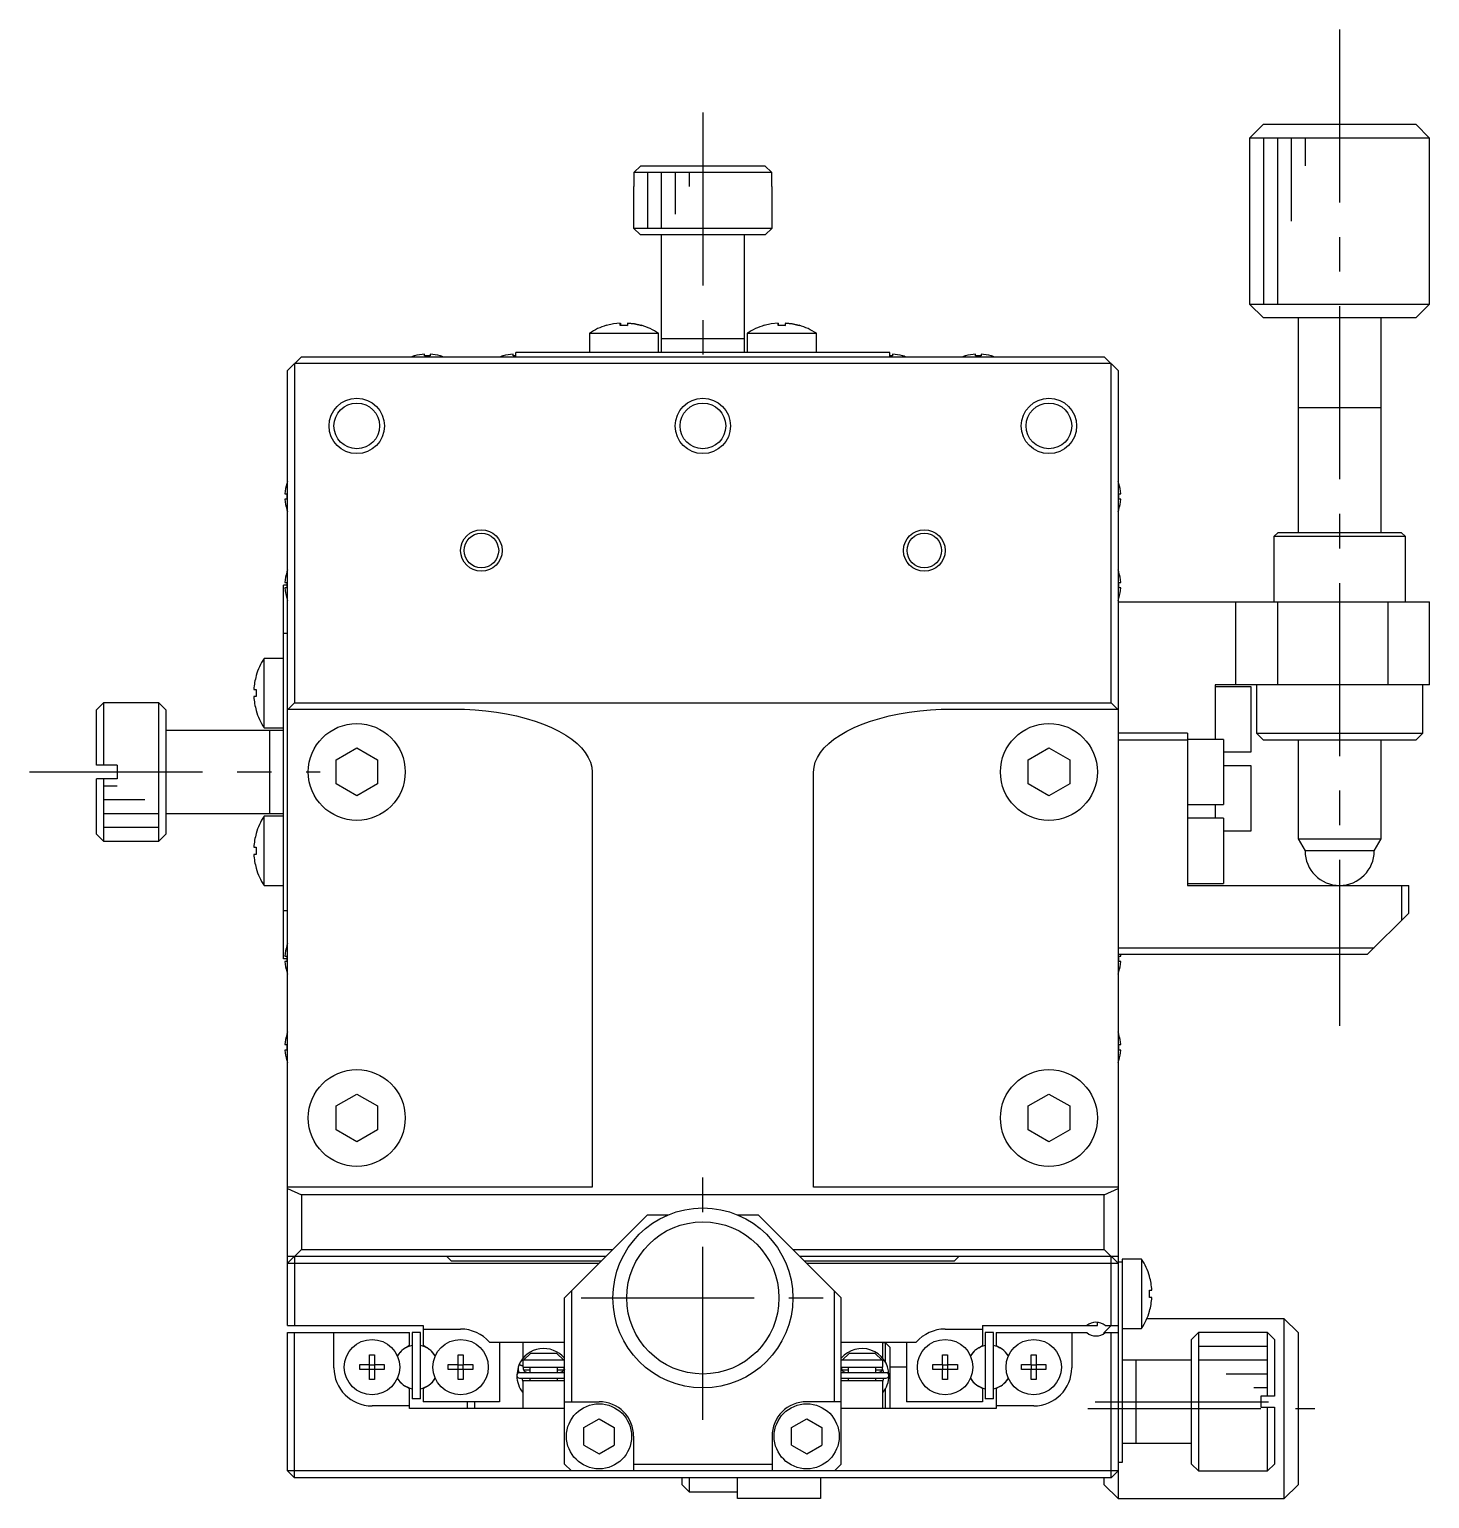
# Model space of a CAD drawing. Extents: x -311 to 350, y 30 to 570.
# Drawn here: x -115.9 to -14.8, y 257.5 to 363.7 of the extents above; entities that cross this region are included whole.
import ezdxf

# ---------------------------------------------------------------- set-up
doc = ezdxf.new("R2010")
doc.units = 0
doc.header["$LTSCALE"] = 10
doc.linetypes.add('CENTER', pattern=[2, 1.25, -0.25, 0.25, -0.25])
doc.layers.get('0').update_dxf_attribs({"linetype": 'CONTINUOUS'})
doc.layers.add('CENTER', color=1, linetype='CENTER')

msp = doc.modelspace()

# ---------------------------------------------------------------- linework, layer by layer
at = {"color": 7, "linetype": 'CONTINUOUS'}
for p, q in [((-26.772587, 356.825569), (-27.772587, 355.825569)), ((-26.772587, 356.825569), (-15.772587, 356.825569)), ((-14.772587, 355.825569), (-15.772587, 356.825569)), ((-27.772587, 355.825569), (-27.772587, 343.825569)), ((-14.772587, 355.825569), (-27.772587, 355.825569)), ((-14.772587, 343.825569), (-14.772587, 355.825569)), ((-71.744719, 353.826004), (-72.247958, 353.325569)), ((-71.745157, 353.825569), (-62.800017, 353.825569)), ((-62.800017, 353.825569), (-62.297216, 353.325569)), ((-62.297216, 353.325569), (-72.247087, 353.325569)), ((-72.247087, 353.325569), (-72.247087, 352.325569)), ((-62.297216, 352.325569), (-62.297216, 353.325569)), ((-72.272587, 352.325569), (-72.272587, 349.325569)), ((-72.247087, 352.325569), (-72.272587, 352.325569)), ((-62.272587, 352.325569), (-62.298088, 352.325569)), ((-62.272587, 349.325569), (-62.272587, 352.325569)), ((-72.272587, 349.325569), (-71.772587, 348.825569)), ((-72.272585, 349.325569), (-62.272587, 349.325569)), ((-62.772587, 348.825569), (-62.272587, 349.325569)), ((-62.772587, 348.825569), (-71.772586, 348.825569)), ((-70.272587, 348.825569), (-70.272587, 340.325569)), ((-64.272587, 340.325569), (-64.272587, 348.825569)), ((-27.772587, 343.825569), (-14.772587, 343.825569)), ((-27.772587, 343.825569), (-26.772587, 342.825569)), ((-15.772587, 342.825569), (-14.772587, 343.825569)), ((-74.234543, 342.294998), (-74.229477, 342.28815)), ((-74.232825, 342.28815), (-74.234543, 342.294998)), ((-73.738416, 342.402582), (-74.232825, 342.28815)), ((-73.234256, 342.460522), (-73.738416, 342.402582)), ((-73.240685, 342.28815), (-73.237502, 342.402582)), ((-72.720696, 342.28815), (-73.240685, 342.28815)), ((-73.237502, 342.402582), (-73.234256, 342.460522)), ((-73.234256, 342.460522), (-73.234256, 342.288485)), ((-73.230908, 342.460522), (-73.230908, 342.288656)), ((-73.230908, 342.460522), (-73.227662, 342.402582)), ((-73.227662, 342.402582), (-73.224479, 342.28815)), ((-72.972587, 342.294998), (-72.70449, 342.28815)), ((-72.717513, 342.402582), (-72.720696, 342.28815)), ((-72.714267, 342.460522), (-72.717513, 342.402582)), ((-72.210107, 342.402582), (-72.714267, 342.460522)), ((-72.710919, 342.460522), (-72.710919, 342.460326)), ((-72.710919, 342.460522), (-72.206759, 342.402582)), ((-71.715698, 342.28815), (-72.210107, 342.402582)), ((-72.206759, 342.402582), (-71.71235, 342.28815)), ((-71.710632, 342.294998), (-71.715698, 342.28815)), ((-62.834543, 342.294998), (-62.829477, 342.28815)), ((-62.832825, 342.28815), (-62.834543, 342.294998)), ((-62.338416, 342.402582), (-62.832825, 342.28815)), ((-61.834256, 342.460522), (-62.338416, 342.402582)), ((-61.840685, 342.28815), (-61.837502, 342.402582)), ((-61.320696, 342.28815), (-61.840685, 342.28815)), ((-61.837502, 342.402582), (-61.834256, 342.460522)), ((-61.834256, 342.460522), (-61.834256, 342.288485)), ((-61.830908, 342.460522), (-61.830908, 342.288656)), ((-61.830908, 342.460522), (-61.827662, 342.402582)), ((-61.827662, 342.402582), (-61.824479, 342.28815)), ((-61.572587, 342.294998), (-61.30449, 342.28815)), ((-61.317513, 342.402582), (-61.320696, 342.28815)), ((-61.314267, 342.460522), (-61.317513, 342.402582)), ((-60.810107, 342.402582), (-61.314267, 342.460522)), ((-61.310919, 342.460522), (-61.310919, 342.460326)), ((-61.310919, 342.460522), (-60.806759, 342.402582)), ((-60.315698, 342.28815), (-60.810107, 342.402582)), ((-60.806759, 342.402582), (-60.31235, 342.28815)), ((-60.310632, 342.294998), (-60.315698, 342.28815)), ((-15.772587, 342.825569), (-26.772587, 342.825569)), ((-24.272587, 342.825569), (-24.272587, 327.325589)), ((-18.272587, 327.325589), (-18.272587, 342.825569)), ((-75.472587, 341.717227), (-70.472587, 341.717227)), ((-75.472587, 341.717227), (-75.472587, 340.325569)), ((-70.472587, 340.325569), (-70.472587, 341.717227)), ((-64.272587, 341.325569), (-70.272587, 341.325569)), ((-64.072587, 341.717227), (-59.072587, 341.717227)), ((-64.072587, 341.717227), (-64.072587, 340.325569)), ((-59.072587, 340.325569), (-59.072587, 341.717227)), ((-96.272587, 340.025569), (-97.272587, 339.025569)), ((-96.272587, 340.025569), (-38.272587, 340.025569)), ((-88.101296, 340.081301), (-88.122587, 340.081301)), ((-87.372587, 340.081301), (-87.372587, 340.213045)), ((-86.972587, 340.081301), (-87.372587, 340.081301)), ((-86.972587, 340.213045), (-86.972587, 340.081301)), ((-86.222587, 340.081301), (-86.243879, 340.081301)), ((-81.701296, 340.081301), (-81.722587, 340.081301)), ((-80.972587, 340.081301), (-80.972587, 340.213045)), ((-80.772587, 340.081301), (-80.972587, 340.081301)), ((-80.772587, 340.025569), (-80.772587, 340.325569)), ((-53.772587, 340.325569), (-80.772587, 340.325569)), ((-53.772587, 340.025569), (-53.772587, 340.325569)), ((-53.572587, 340.081301), (-53.772587, 340.081301)), ((-53.572587, 340.213045), (-53.572587, 340.081301)), ((-52.822587, 340.081301), (-52.843879, 340.081301)), ((-48.301296, 340.081301), (-48.322587, 340.081301)), ((-47.572587, 340.081301), (-47.572587, 340.213045)), ((-47.172587, 340.081301), (-47.572587, 340.081301)), ((-47.172587, 340.213045), (-47.172587, 340.081301)), ((-46.422587, 340.081301), (-46.443879, 340.081301)), ((-37.272587, 339.025569), (-38.272587, 340.025569)), ((-97.272587, 270.025569), (-97.272587, 339.025569)), ((-37.772587, 339.525569), (-96.772587, 339.525569)), ((-96.772587, 339.525569), (-96.772587, 315.025569)), ((-37.772587, 315.025569), (-37.772587, 339.525569)), ((-37.272587, 339.025569), (-37.272587, 257.525569)), ((-97.32832, 330.875569), (-97.32832, 330.854278)), ((-37.216855, 330.854278), (-37.216855, 330.875569)), ((-97.460063, 330.125569), (-97.32832, 330.125569)), ((-97.32832, 329.725569), (-97.460063, 329.725569)), ((-97.32832, 330.125569), (-97.32832, 329.725569)), ((-37.216855, 330.125569), (-37.085112, 330.125569)), ((-37.216855, 329.725569), (-37.216855, 330.125569)), ((-37.085112, 329.725569), (-37.216855, 329.725569)), ((-97.32832, 328.99686), (-97.32832, 328.975569)), ((-37.216855, 328.975569), (-37.216855, 328.99686)), ((-25.722587, 327.325569), (-26.022587, 327.025569)), ((-16.522587, 327.025569), (-26.022587, 327.025569)), ((-26.022587, 327.025569), (-26.022587, 322.325569)), ((-25.722587, 327.325569), (-16.822587, 327.325569)), ((-16.522587, 327.025569), (-16.822587, 327.325569)), ((-16.522587, 322.325569), (-16.522587, 327.025569)), ((-97.32832, 324.475569), (-97.32832, 324.454278)), ((-37.216855, 324.454278), (-37.216855, 324.475569)), ((-97.32832, 323.525569), (-97.572587, 323.525569)), ((-97.572587, 296.525569), (-97.572587, 323.525569)), ((-97.460063, 323.725569), (-97.32832, 323.725569)), ((-97.32832, 323.325569), (-97.460063, 323.325569)), ((-97.32832, 323.725569), (-97.32832, 323.325569)), ((-37.216855, 323.725569), (-37.085112, 323.725569)), ((-37.216855, 323.325569), (-37.216855, 323.725569)), ((-37.085112, 323.325569), (-37.216855, 323.325569)), ((-97.32832, 322.59686), (-97.32832, 322.575569)), ((-37.272587, 322.325569), (-14.772587, 322.325569)), ((-37.216855, 322.575569), (-37.216855, 322.59686)), ((-28.772587, 316.325569), (-28.772587, 322.325569)), ((-25.772587, 322.325569), (-25.772587, 316.325569)), ((-17.772587, 316.325569), (-17.772587, 322.325569)), ((-14.772587, 316.325569), (-14.772587, 322.325569)), ((-97.272587, 320.025569), (-97.572587, 320.025569)), ((-98.964245, 313.225569), (-98.964245, 318.225569)), ((-97.572587, 318.225569), (-98.964245, 318.225569)), ((-99.542023, 316.987502), (-99.535168, 316.984159)), ((-99.70754, 315.985569), (-99.535168, 315.985569)), ((-99.535168, 315.465569), (-99.70754, 315.465569)), ((-99.535168, 315.985569), (-99.535168, 315.465569)), ((-30.272587, 316.325569), (-30.272587, 312.375569)), ((-14.772587, 316.325569), (-30.272587, 316.325569)), ((-27.672587, 316.175569), (-30.272587, 316.175569)), ((-27.672587, 311.475569), (-27.672587, 316.175569)), ((-27.272587, 316.325569), (-27.272587, 312.825569)), ((-15.272587, 312.825569), (-15.272587, 316.325569)), ((-110.572587, 315.025569), (-111.072587, 314.525569)), ((-111.072587, 310.525569), (-111.072587, 314.525569)), ((-110.572587, 315.025569), (-110.572587, 310.525569)), ((-106.572587, 315.025569), (-110.572587, 315.025569)), ((-106.572587, 305.025569), (-106.572587, 315.025569)), ((-106.072587, 314.525569), (-106.572587, 315.025569)), ((-106.072587, 314.525569), (-106.072587, 305.525569)), ((-99.535168, 314.46698), (-99.542023, 314.463636)), ((-96.772593, 315.025575), (-97.272587, 314.525569)), ((-97.228314, 314.569843), (-85.272587, 314.569843)), ((-96.772587, 315.025569), (-37.772587, 315.025569)), ((-85.272587, 314.569843), (-84.487996, 314.555794)), ((-84.487996, 314.555794), (-83.708243, 314.513735)), ((-83.708243, 314.513735), (-82.938134, 314.443925)), ((-82.938134, 314.443925), (-82.182417, 314.346795)), ((-82.182417, 314.346795), (-81.445753, 314.222942)), ((-81.445753, 314.222942), (-80.732682, 314.073131)), ((-53.812492, 314.073131), (-53.099422, 314.222942)), ((-53.099422, 314.222942), (-52.362757, 314.346795)), ((-52.362757, 314.346795), (-51.607041, 314.443925)), ((-51.607041, 314.443925), (-50.836932, 314.513735)), ((-50.836932, 314.513735), (-50.057178, 314.555794)), ((-50.057178, 314.555794), (-49.272587, 314.569843)), ((-49.272587, 314.569843), (-37.316861, 314.569843)), ((-37.272587, 314.525569), (-37.772587, 315.025569)), ((-98.964245, 313.225569), (-97.572587, 313.225569)), ((-80.732682, 314.073131), (-80.047602, 313.898285)), ((-80.047602, 313.898285), (-79.394735, 313.699483)), ((-79.394735, 313.699483), (-78.778107, 313.47795)), ((-78.778107, 313.47795), (-78.20152, 313.235052)), ((-78.20152, 313.235052), (-77.668528, 312.972286)), ((-56.876647, 312.972286), (-56.343655, 313.235052)), ((-56.343655, 313.235052), (-55.767068, 313.47795)), ((-55.767068, 313.47795), (-55.15044, 313.699483)), ((-55.15044, 313.699483), (-54.497573, 313.898285)), ((-54.497573, 313.898285), (-53.812492, 314.073131)), ((-97.572587, 313.025569), (-106.072587, 313.025569)), ((-98.572587, 313.025569), (-98.572587, 307.025569)), ((-77.668528, 312.972286), (-77.182417, 312.691272)), ((-77.182417, 312.691272), (-76.746186, 312.393743)), ((-76.746186, 312.393743), (-76.362522, 312.081534)), ((-76.362522, 312.081534), (-76.033792, 311.756569)), ((-58.511383, 311.756569), (-58.182653, 312.081534)), ((-58.182653, 312.081534), (-57.798989, 312.393743)), ((-57.798989, 312.393743), (-57.362757, 312.691272)), ((-57.362757, 312.691272), (-56.876647, 312.972286)), ((-32.272587, 312.825569), (-37.272587, 312.825569)), ((-32.272587, 312.325569), (-37.272587, 312.325569)), ((-32.272587, 312.825569), (-32.272587, 301.825569)), ((-29.672587, 312.375569), (-32.272587, 312.375569)), ((-29.672587, 312.375569), (-29.672587, 307.675569)), ((-27.272587, 312.825569), (-15.272587, 312.825569)), ((-27.272587, 312.825569), (-26.772587, 312.325569)), ((-15.772587, 312.325569), (-26.772587, 312.325569)), ((-24.272587, 312.32555), (-24.272587, 305.191595)), ((-18.272587, 305.191595), (-18.272587, 312.32555)), ((-15.772587, 312.325569), (-15.272587, 312.825569)), ((-93.772587, 310.891595), (-92.272587, 311.75762)), ((-92.272587, 311.75762), (-90.772587, 310.891595)), ((-76.033792, 311.756569), (-75.762022, 311.420852)), ((-75.762022, 311.420852), (-75.548888, 311.076452)), ((-75.548888, 311.076452), (-75.395704, 310.725493)), ((-59.149471, 310.725493), (-58.996287, 311.076452)), ((-58.996287, 311.076452), (-58.783153, 311.420852)), ((-58.783153, 311.420852), (-58.511383, 311.756569)), ((-43.772587, 310.891595), (-42.272587, 311.75762)), ((-42.272587, 311.75762), (-40.772587, 310.891595)), ((-29.672587, 311.475569), (-27.672587, 311.475569)), ((-109.572587, 310.525569), (-111.072587, 310.525569)), ((-109.572587, 310.525569), (-109.572587, 309.525569)), ((-93.772587, 309.159544), (-93.772587, 310.891595)), ((-90.772587, 310.891595), (-90.772587, 309.159544)), ((-75.395704, 310.725493), (-75.303414, 310.370139)), ((-75.303414, 310.370139), (-75.272587, 310.01258)), ((-75.272587, 310.01258), (-75.272587, 280.025569)), ((-59.272587, 310.01258), (-59.241761, 310.370139)), ((-59.272587, 280.025569), (-59.272587, 310.01258)), ((-59.241761, 310.370139), (-59.149471, 310.725493)), ((-43.772587, 309.159544), (-43.772587, 310.891595)), ((-40.772587, 310.891595), (-40.772587, 309.159544)), ((-27.672587, 310.475569), (-29.672587, 310.475569)), ((-27.672587, 305.775569), (-27.672587, 310.475569)), ((-111.072587, 305.525569), (-111.072587, 309.525569)), ((-109.572587, 309.525569), (-111.072587, 309.525569)), ((-110.572587, 309.525569), (-110.572587, 305.025569)), ((-92.272587, 308.293518), (-93.772587, 309.159544)), ((-90.772587, 309.159544), (-92.272587, 308.293518)), ((-42.272587, 308.293518), (-43.772587, 309.159544)), ((-40.772587, 309.159544), (-42.272587, 308.293518)), ((-106.072587, 307.025569), (-97.572587, 307.025569)), ((-98.964245, 301.825569), (-98.964245, 306.825569)), ((-97.572587, 306.825569), (-98.964245, 306.825569)), ((-32.272587, 307.675569), (-29.672587, 307.675569)), ((-30.272587, 307.675569), (-30.272587, 306.675569)), ((-29.672587, 306.675569), (-32.272587, 306.675569)), ((-29.672587, 306.675569), (-29.672587, 301.975569)), ((-29.672587, 305.775569), (-27.672587, 305.775569)), ((-111.072587, 305.525569), (-110.572587, 305.025569)), ((-110.572587, 305.025569), (-106.572587, 305.025569)), ((-106.572587, 305.025569), (-106.072587, 305.525569)), ((-99.542023, 305.587502), (-99.535168, 305.584159)), ((-24.272587, 305.191595), (-18.272587, 305.191595)), ((-24.272587, 305.191595), (-23.772587, 304.325569)), ((-18.772587, 304.325569), (-18.272587, 305.191595)), ((-99.70754, 304.585569), (-99.535168, 304.585569)), ((-99.535168, 304.065569), (-99.70754, 304.065569)), ((-99.535168, 304.585569), (-99.535168, 304.065569)), ((-18.772587, 304.325569), (-23.772587, 304.325569)), ((-99.535168, 303.06698), (-99.542023, 303.063636)), ((-98.964245, 301.825569), (-97.572587, 301.825569)), ((-32.272587, 301.975569), (-29.672587, 301.975569)), ((-32.272587, 301.825569), (-16.272587, 301.825569)), ((-16.772587, 299.325569), (-16.772587, 301.825569)), ((-16.272587, 299.825569), (-16.272587, 301.825569)), ((-97.572587, 300.025569), (-97.272587, 300.025569)), ((-16.272587, 299.825569), (-19.272587, 296.825569)), ((-97.32832, 297.475569), (-97.32832, 297.454278)), ((-37.272587, 297.325569), (-18.772587, 297.325569)), ((-97.32832, 296.525569), (-97.572587, 296.525569)), ((-97.460063, 296.725569), (-97.32832, 296.725569)), ((-97.32832, 296.325569), (-97.460063, 296.325569)), ((-97.32832, 296.725569), (-97.32832, 296.325569)), ((-19.272587, 296.825569), (-37.272587, 296.825569)), ((-37.216855, 296.725569), (-37.085112, 296.725569)), ((-37.216855, 296.325569), (-37.216855, 296.725569)), ((-37.085112, 296.325569), (-37.216855, 296.325569)), ((-97.32832, 295.59686), (-97.32832, 295.575569)), ((-37.216855, 295.575569), (-37.216855, 295.59686)), ((-97.32832, 291.075569), (-97.32832, 291.054278)), ((-37.216855, 291.054278), (-37.216855, 291.075569)), ((-97.460063, 290.325569), (-97.32832, 290.325569)), ((-97.32832, 289.925569), (-97.460063, 289.925569)), ((-97.32832, 290.325569), (-97.32832, 289.925569)), ((-37.216855, 290.325569), (-37.085112, 290.325569)), ((-37.216855, 289.925569), (-37.216855, 290.325569)), ((-37.085112, 289.925569), (-37.216855, 289.925569)), ((-97.32832, 289.19686), (-97.32832, 289.175569)), ((-37.216855, 289.175569), (-37.216855, 289.19686)), ((-93.772587, 285.891595), (-92.272587, 286.75762)), ((-92.272587, 286.75762), (-90.772587, 285.891595)), ((-43.772587, 285.891595), (-42.272587, 286.75762)), ((-42.272587, 286.75762), (-40.772587, 285.891595)), ((-93.772587, 284.159544), (-93.772587, 285.891595)), ((-90.772587, 285.891595), (-90.772587, 284.159544)), ((-43.772587, 284.159544), (-43.772587, 285.891595)), ((-40.772587, 285.891595), (-40.772587, 284.159544)), ((-92.272587, 283.293518), (-93.772587, 284.159544)), ((-90.772587, 284.159544), (-92.272587, 283.293518)), ((-42.272587, 283.293518), (-43.772587, 284.159544)), ((-40.772587, 284.159544), (-42.272587, 283.293518)), ((-75.272587, 280.025569), (-97.272587, 280.025569)), ((-97.272587, 279.934647), (-96.272587, 279.478921)), ((-38.272587, 279.478921), (-96.272587, 279.478921)), ((-96.272587, 279.478921), (-96.272587, 275.525569)), ((-37.272587, 280.025569), (-59.272587, 280.025569)), ((-38.272587, 279.478921), (-37.272587, 279.934647)), ((-38.272587, 275.525569), (-38.272587, 279.478921)), ((-71.272587, 278.025569), (-77.272587, 272.025569)), ((-71.272587, 278.025569), (-69.772587, 278.025569)), ((-64.772587, 278.025569), (-63.272587, 278.025569)), ((-57.272587, 272.025569), (-63.272587, 278.025569)), ((-97.272587, 274.525569), (-96.272587, 275.525569)), ((-74.272587, 275.025569), (-97.272587, 275.025569)), ((-96.772587, 275.025569), (-96.772587, 270.025569)), ((-96.272587, 275.525569), (-73.772587, 275.525569)), ((-85.422587, 274.675569), (-85.772587, 275.025569)), ((-60.772587, 275.525569), (-38.272587, 275.525569)), ((-37.272587, 275.025569), (-60.272587, 275.025569)), ((-48.772587, 275.025569), (-49.122587, 274.675569)), ((-38.272587, 275.525569), (-37.272587, 274.525569)), ((-37.772587, 270.025569), (-37.772587, 275.025569)), ((-97.272587, 274.525569), (-74.772587, 274.525569)), ((-74.622587, 274.675569), (-85.422587, 274.675569)), ((-49.122587, 274.675569), (-59.922587, 274.675569)), ((-59.772587, 274.525569), (-37.272587, 274.525569)), ((-37.272587, 274.625569), (-36.972587, 274.625569)), ((-35.58093, 274.825569), (-36.972587, 274.825569)), ((-36.972587, 274.825569), (-36.972587, 260.125569)), ((-35.58093, 274.825569), (-35.58093, 269.825569)), ((-35.010007, 273.584159), (-35.003152, 273.587502)), ((-77.272587, 260.025569), (-77.272587, 272.025569)), ((-76.772587, 272.525569), (-76.772587, 264.525569)), ((-57.772587, 264.525569), (-57.772587, 272.525569)), ((-57.272587, 260.025569), (-57.272587, 272.025569)), ((-35.010007, 272.065569), (-35.010007, 272.585569)), ((-35.010007, 272.585569), (-34.837635, 272.585569)), ((-34.837635, 272.065569), (-35.010007, 272.065569)), ((-35.003152, 271.063636), (-35.010007, 271.06698)), ((-97.272587, 270.025569), (-87.472587, 270.025569)), ((-87.472587, 270.025569), (-87.472587, 268.576375)), ((-87.472587, 269.775569), (-84.772587, 269.775569)), ((-49.772587, 269.775569), (-47.072587, 269.775569)), ((-47.072587, 270.025569), (-47.072587, 268.576375)), ((-47.072587, 270.025569), (-38.772587, 270.025569)), ((-38.772587, 270.025569), (-38.772587, 270.270557)), ((-37.772587, 270.025569), (-38.272587, 269.525569)), ((-38.21115, 270.025569), (-37.272587, 270.025569)), ((-36.972587, 269.825569), (-35.58093, 269.825569)), ((-25.272587, 270.525569), (-35.198269, 270.525569)), ((-24.272587, 269.525569), (-25.272587, 270.525569)), ((-25.272587, 257.525569), (-25.272587, 270.525569)), ((-97.272587, 259.525569), (-97.272587, 269.525569)), ((-97.272587, 269.525569), (-88.472587, 269.525569)), ((-96.772587, 259.025569), (-96.772587, 269.525569)), ((-93.922587, 266.975569), (-93.922587, 269.525569)), ((-88.472587, 268.576375), (-88.732682, 268.426209)), ((-88.472587, 268.576375), (-88.472587, 269.525569)), ((-88.272587, 269.525569), (-88.272587, 264.725569)), ((-87.672587, 269.525569), (-88.272587, 269.525569)), ((-87.672587, 264.725569), (-87.672587, 269.525569)), ((-87.212492, 268.426209), (-87.472587, 268.576375)), ((-82.693525, 268.825569), (-77.272587, 268.825569)), ((-81.972587, 268.825569), (-81.972587, 264.525569)), ((-80.272587, 268.825569), (-80.272587, 267.662185)), ((-57.272587, 268.825569), (-51.85165, 268.825569)), ((-54.272587, 267.661814), (-54.272587, 268.825569)), ((-54.072587, 268.775569), (-54.272587, 268.775569)), ((-54.072587, 267.367394), (-54.072587, 268.775569)), ((-53.772587, 268.475569), (-54.072587, 268.775569)), ((-52.572587, 268.825569), (-52.572587, 264.525569)), ((-47.332682, 268.426209), (-47.072587, 268.576375)), ((-46.872587, 269.525569), (-46.872587, 264.725569)), ((-46.272587, 269.525569), (-46.872587, 269.525569)), ((-46.272587, 264.725569), (-46.272587, 269.525569)), ((-46.072587, 269.525569), (-46.072587, 268.576375)), ((-46.072587, 269.525569), (-39.534025, 269.525569)), ((-46.072587, 268.576375), (-45.812492, 268.426209)), ((-40.622587, 269.525569), (-40.622587, 266.975569)), ((-38.272587, 269.475569), (-38.272587, 269.525569)), ((-38.21115, 269.525569), (-37.272587, 269.525569)), ((-37.772587, 259.025569), (-37.772587, 269.525569)), ((-31.472587, 269.525569), (-31.972587, 269.025569)), ((-31.972587, 260.025569), (-31.972587, 269.025569)), ((-31.472587, 269.525569), (-31.472587, 259.525569)), ((-26.472587, 269.525569), (-31.472587, 269.525569)), ((-26.472587, 264.925569), (-26.472587, 269.525569)), ((-25.972587, 269.025569), (-26.472587, 269.525569)), ((-25.972587, 269.025569), (-25.972587, 264.925569)), ((-24.272587, 269.525569), (-24.272587, 258.525569)), ((-91.352587, 267.911931), (-90.992587, 267.911931)), ((-91.352587, 267.205569), (-91.352587, 267.911931)), ((-90.992587, 267.911931), (-90.992587, 267.205569)), ((-84.952587, 267.911931), (-84.592587, 267.911931)), ((-84.952587, 267.205569), (-84.952587, 267.911931)), ((-84.592587, 267.911931), (-84.592587, 267.205569)), ((-80.272587, 267.525569), (-80.272587, 267.025569)), ((-77.272587, 267.525569), (-80.272587, 267.525569)), ((-80.218271, 267.525569), (-79.689102, 268.025569)), ((-79.689102, 268.025569), (-77.856072, 268.025569)), ((-77.856072, 268.025569), (-77.326904, 267.525569)), ((-54.272587, 267.525569), (-57.272587, 267.525569)), ((-57.218271, 267.525569), (-56.689102, 268.025569)), ((-56.689102, 268.025569), (-54.856072, 268.025569)), ((-54.856072, 268.025569), (-54.326904, 267.525569)), ((-54.272587, 267.025569), (-54.272587, 267.525569)), ((-53.772587, 268.475569), (-53.772587, 264.025569)), ((-49.952587, 267.911931), (-49.592587, 267.911931)), ((-49.952587, 267.205569), (-49.952587, 267.911931)), ((-49.592587, 267.911931), (-49.592587, 267.205569)), ((-43.552587, 267.911931), (-43.192587, 267.911931)), ((-43.552587, 267.205569), (-43.552587, 267.911931)), ((-43.192587, 267.911931), (-43.192587, 267.205569)), ((-31.972587, 267.525569), (-36.972587, 267.525569)), ((-35.972587, 261.525569), (-35.972587, 267.525569)), ((-92.058949, 267.205569), (-91.352587, 267.205569)), ((-92.058949, 266.845569), (-92.058949, 267.205569)), ((-91.352587, 266.845569), (-92.058949, 266.845569)), ((-91.342215, 267.195197), (-91.352587, 267.205569)), ((-91.342215, 266.855941), (-91.352587, 266.845569)), ((-91.352587, 266.139208), (-91.352587, 266.845569)), ((-91.342215, 266.855941), (-91.342215, 267.195197)), ((-91.342215, 267.195197), (-91.002959, 267.195197)), ((-91.002959, 266.855941), (-91.342215, 266.855941)), ((-91.002959, 267.195197), (-90.992587, 267.205569)), ((-91.002959, 267.195197), (-91.002959, 266.855941)), ((-91.002959, 266.855941), (-90.992587, 266.845569)), ((-90.992587, 267.205569), (-90.286226, 267.205569)), ((-90.992587, 266.845569), (-90.992587, 266.139208)), ((-90.286226, 266.845569), (-90.992587, 266.845569)), ((-90.286226, 267.205569), (-90.286226, 266.845569)), ((-85.658949, 266.845569), (-85.658949, 267.205569)), ((-85.658949, 267.205569), (-84.952587, 267.205569)), ((-84.952587, 266.845569), (-85.658949, 266.845569)), ((-84.942215, 267.195197), (-84.952587, 267.205569)), ((-84.942215, 266.855941), (-84.952587, 266.845569)), ((-84.952587, 266.139208), (-84.952587, 266.845569)), ((-84.942215, 266.855941), (-84.942215, 267.195197)), ((-84.942215, 267.195197), (-84.602959, 267.195197)), ((-84.602959, 266.855941), (-84.942215, 266.855941)), ((-84.602959, 267.195197), (-84.592587, 267.205569)), ((-84.602959, 267.195197), (-84.602959, 266.855941)), ((-84.602959, 266.855941), (-84.592587, 266.845569)), ((-84.592587, 267.205569), (-83.886226, 267.205569)), ((-84.592587, 266.845569), (-84.592587, 266.139208)), ((-83.886226, 266.845569), (-84.592587, 266.845569)), ((-83.886226, 267.205569), (-83.886226, 266.845569)), ((-80.580284, 267.140616), (-80.716243, 266.453162)), ((-80.615093, 266.959454), (-80.616173, 266.925228)), ((-80.616173, 266.925228), (-80.61554, 266.890992)), ((-80.61554, 266.890992), (-80.613198, 266.856829)), ((-80.612304, 266.993586), (-80.615093, 266.959454)), ((-80.613198, 266.856829), (-80.609151, 266.822823)), ((-80.607811, 267.027541), (-80.612304, 266.993586)), ((-80.609151, 266.822823), (-80.603409, 266.789057)), ((-80.601626, 267.061235), (-80.607811, 267.027541)), ((-80.603409, 266.789057), (-80.595987, 266.755613)), ((-80.593763, 267.094587), (-80.601626, 267.061235)), ((-80.595987, 266.755613), (-80.586901, 266.722573)), ((-80.58424, 267.127514), (-80.593763, 267.094587)), ((-80.586901, 266.722573), (-80.576174, 266.690018)), ((-80.573081, 267.159933), (-80.58424, 267.127514)), ((-80.576174, 266.690018), (-80.563832, 266.658027)), ((-80.561027, 267.1901), (-80.573081, 267.159933)), ((-80.563832, 266.658027), (-80.549904, 266.62668)), ((-80.560604, 267.190829), (-80.561027, 267.1901)), ((-80.557237, 267.192869), (-80.560604, 267.190829)), ((-80.547217, 267.219261), (-80.559034, 267.192267)), ((-80.555006, 267.193361), (-80.557237, 267.192869)), ((-80.556205, 267.198966), (-80.332788, 267.131265)), ((-80.550584, 267.19369), (-80.555006, 267.193361)), ((-80.54504, 267.193486), (-80.550584, 267.19369)), ((-80.549904, 266.62668), (-80.546212, 266.619022)), ((-80.538408, 267.192749), (-80.54504, 267.193486)), ((-80.530735, 267.191485), (-80.538408, 267.192749)), ((-80.52207, 267.189703), (-80.530735, 267.191485)), ((-77.272587, 266.620569), (-80.522587, 266.620569)), ((-80.512471, 267.187413), (-80.52207, 267.189703)), ((-80.502003, 267.184631), (-80.512471, 267.187413)), ((-80.490735, 267.181377), (-80.502003, 267.184631)), ((-80.478741, 267.17767), (-80.490735, 267.181377)), ((-80.466102, 267.173537), (-80.478741, 267.17767)), ((-80.452901, 267.169004), (-80.466102, 267.173537)), ((-80.439227, 267.164102), (-80.452901, 267.169004)), ((-80.42517, 267.158863), (-80.439227, 267.164102)), ((-80.410824, 267.153322), (-80.42517, 267.158863)), ((-80.396285, 267.147517), (-80.410824, 267.153322)), ((-80.381648, 267.141484), (-80.396285, 267.147517)), ((-80.367012, 267.135266), (-80.381648, 267.141484)), ((-80.352474, 267.128903), (-80.367012, 267.135266)), ((-80.33813, 267.122437), (-80.352474, 267.128903)), ((-80.324076, 267.115911), (-80.33813, 267.122437)), ((-80.332788, 267.131265), (-80.272585, 267.101074)), ((-80.310406, 267.109369), (-80.324076, 267.115911)), ((-80.297209, 267.102855), (-80.310406, 267.109369)), ((-80.284575, 267.096412), (-80.297209, 267.102855)), ((-80.272587, 267.090082), (-80.284575, 267.096412)), ((-80.272587, 267.025569), (-77.272587, 267.025569)), ((-80.226149, 266.92551), (-80.22552, 266.940574)), ((-80.226007, 266.910436), (-80.226149, 266.92551)), ((-80.225095, 266.895393), (-80.226007, 266.910436)), ((-80.22552, 266.940574), (-80.224123, 266.955589)), ((-80.223417, 266.88042), (-80.225095, 266.895393)), ((-80.224123, 266.955589), (-80.221959, 266.970515)), ((-80.220978, 266.865556), (-80.223417, 266.88042)), ((-80.221959, 266.970515), (-80.219035, 266.985312)), ((-80.217786, 266.85084), (-80.220978, 266.865556)), ((-80.219035, 266.985312), (-80.21536, 266.999941)), ((-80.213851, 266.83631), (-80.217786, 266.85084)), ((-80.21536, 266.999941), (-80.210944, 267.014365)), ((-80.209185, 266.822003), (-80.213851, 266.83631)), ((-80.210944, 267.014365), (-80.2058, 267.028544)), ((-80.210782, 266.825569), (-79.772587, 266.825569)), ((-80.203801, 266.807956), (-80.209185, 266.822003)), ((-80.2058, 267.028544), (-80.202393, 267.036864)), ((-80.197716, 266.794203), (-80.203801, 266.807956)), ((-80.190947, 266.780779), (-80.197716, 266.794203)), ((-80.183513, 266.767716), (-80.190947, 266.780779)), ((-80.175435, 266.755047), (-80.183513, 266.767716)), ((-80.166735, 266.742801), (-80.175435, 266.755047)), ((-80.157436, 266.731008), (-80.166735, 266.742801)), ((-80.147563, 266.719695), (-80.157436, 266.731008)), ((-80.137143, 266.708888), (-80.147563, 266.719695)), ((-80.126201, 266.698612), (-80.137143, 266.708888)), ((-80.114767, 266.688891), (-80.126201, 266.698612)), ((-80.102868, 266.679745), (-80.114767, 266.688891)), ((-80.090534, 266.671197), (-80.102868, 266.679745)), ((-80.077797, 266.663264), (-80.090534, 266.671197)), ((-80.064686, 266.655963), (-80.077797, 266.663264)), ((-80.051235, 266.649312), (-80.064686, 266.655963)), ((-80.037474, 266.643325), (-80.051235, 266.649312)), ((-80.023437, 266.638014), (-80.037474, 266.643325)), ((-80.009158, 266.633391), (-80.023437, 266.638014)), ((-79.994669, 266.629467), (-80.009158, 266.633391)), ((-79.980006, 266.62625), (-79.994669, 266.629467)), ((-79.965203, 266.623746), (-79.980006, 266.62625)), ((-79.950293, 266.621963), (-79.965203, 266.623746)), ((-79.935313, 266.620903), (-79.950293, 266.621963)), ((-79.921088, 266.620569), (-79.935313, 266.620903)), ((-79.772587, 267.025569), (-79.772587, 266.620569)), ((-77.772587, 266.620569), (-77.772587, 267.025569)), ((-77.772587, 266.825569), (-77.334403, 266.825569)), ((-77.617392, 266.620645), (-77.624087, 266.620569)), ((-77.602387, 266.621341), (-77.617392, 266.620645)), ((-77.587432, 266.622762), (-77.602387, 266.621341)), ((-77.57256, 266.624907), (-77.587432, 266.622762)), ((-77.557808, 266.627772), (-77.57256, 266.624907)), ((-77.54321, 266.631349), (-77.557808, 266.627772)), ((-77.5288, 266.635632), (-77.54321, 266.631349)), ((-77.514613, 266.640612), (-77.5288, 266.635632)), ((-77.500684, 266.646278), (-77.514613, 266.640612)), ((-77.487045, 266.652619), (-77.500684, 266.646278)), ((-77.473731, 266.659621), (-77.487045, 266.652619)), ((-77.460773, 266.667269), (-77.473731, 266.659621)), ((-77.448204, 266.675546), (-77.460773, 266.667269)), ((-77.436056, 266.684434), (-77.448204, 266.675546)), ((-77.424359, 266.693912), (-77.436056, 266.684434)), ((-77.413143, 266.703961), (-77.424359, 266.693912)), ((-77.402438, 266.714555), (-77.413143, 266.703961)), ((-77.392272, 266.725672), (-77.402438, 266.714555)), ((-77.382671, 266.737285), (-77.392272, 266.725672)), ((-77.373661, 266.749366), (-77.382671, 266.737285)), ((-77.365268, 266.761887), (-77.373661, 266.749366)), ((-77.357514, 266.774815), (-77.365268, 266.761887)), ((-77.35042, 266.788121), (-77.357514, 266.774815)), ((-77.344008, 266.80177), (-77.35042, 266.788121)), ((-77.338294, 266.815728), (-77.344008, 266.80177)), ((-77.342782, 267.036864), (-77.337016, 267.02232)), ((-77.333296, 266.829959), (-77.338294, 266.815728)), ((-77.337378, 267.025727), (-77.272301, 266.837204)), ((-77.337016, 267.02232), (-77.3322, 267.008058)), ((-77.329028, 266.844426), (-77.333296, 266.829959)), ((-77.3322, 267.008058), (-77.328115, 266.993566)), ((-77.325502, 266.859092), (-77.329028, 266.844426)), ((-77.328115, 266.993566), (-77.324772, 266.978879)), ((-77.322729, 266.873919), (-77.325502, 266.859092)), ((-77.324772, 266.978879), (-77.322181, 266.964038)), ((-77.320716, 266.888867), (-77.322729, 266.873919)), ((-77.322181, 266.964038), (-77.320351, 266.949079)), ((-77.319469, 266.903897), (-77.320716, 266.888867)), ((-77.320351, 266.949079), (-77.319287, 266.934043)), ((-77.318993, 266.918969), (-77.319469, 266.903897)), ((-77.319287, 266.934043), (-77.318993, 266.918969)), ((-57.272587, 267.025569), (-54.272587, 267.025569)), ((-54.022587, 266.620569), (-57.272587, 266.620569)), ((-57.226149, 266.92551), (-57.22552, 266.940574)), ((-57.226007, 266.910436), (-57.226149, 266.92551)), ((-57.225095, 266.895393), (-57.226007, 266.910436)), ((-57.22552, 266.940574), (-57.224123, 266.955589)), ((-57.223417, 266.88042), (-57.225095, 266.895393)), ((-57.224123, 266.955589), (-57.221959, 266.970515)), ((-57.220978, 266.865556), (-57.223417, 266.88042)), ((-57.221959, 266.970515), (-57.219035, 266.985312)), ((-57.217786, 266.85084), (-57.220978, 266.865556)), ((-57.219035, 266.985312), (-57.21536, 266.999941)), ((-57.213851, 266.83631), (-57.217786, 266.85084)), ((-57.21536, 266.999941), (-57.210944, 267.014365)), ((-57.209185, 266.822003), (-57.213851, 266.83631)), ((-57.210944, 267.014365), (-57.2058, 267.028544)), ((-57.210782, 266.825569), (-56.772587, 266.825569)), ((-57.203801, 266.807956), (-57.209185, 266.822003)), ((-57.2058, 267.028544), (-57.202393, 267.036864)), ((-57.197716, 266.794203), (-57.203801, 266.807956)), ((-57.190947, 266.780779), (-57.197716, 266.794203)), ((-57.183513, 266.767716), (-57.190947, 266.780779)), ((-57.175435, 266.755047), (-57.183513, 266.767716)), ((-57.166735, 266.742801), (-57.175435, 266.755047)), ((-57.157436, 266.731008), (-57.166735, 266.742801)), ((-57.147563, 266.719695), (-57.157436, 266.731008)), ((-57.137143, 266.708888), (-57.147563, 266.719695)), ((-57.126201, 266.698612), (-57.137143, 266.708888)), ((-57.114767, 266.688891), (-57.126201, 266.698612)), ((-57.102868, 266.679745), (-57.114767, 266.688891)), ((-57.090534, 266.671197), (-57.102868, 266.679745)), ((-57.077797, 266.663264), (-57.090534, 266.671197)), ((-57.064686, 266.655963), (-57.077797, 266.663264)), ((-57.051235, 266.649312), (-57.064686, 266.655963)), ((-57.037474, 266.643325), (-57.051235, 266.649312)), ((-57.023437, 266.638014), (-57.037474, 266.643325)), ((-57.009158, 266.633391), (-57.023437, 266.638014)), ((-56.994669, 266.629467), (-57.009158, 266.633391)), ((-56.980006, 266.62625), (-56.994669, 266.629467)), ((-56.965203, 266.623746), (-56.980006, 266.62625)), ((-56.950293, 266.621963), (-56.965203, 266.623746)), ((-56.935313, 266.620903), (-56.950293, 266.621963)), ((-56.921088, 266.620569), (-56.935313, 266.620903)), ((-56.772587, 267.025569), (-56.772587, 266.620569)), ((-54.772587, 266.620569), (-54.772587, 267.025569)), ((-54.772587, 266.825569), (-54.334403, 266.825569)), ((-54.617392, 266.620645), (-54.624087, 266.620569)), ((-54.602387, 266.621341), (-54.617392, 266.620645)), ((-54.587432, 266.622762), (-54.602387, 266.621341)), ((-54.57256, 266.624907), (-54.587432, 266.622762)), ((-54.557808, 266.627772), (-54.57256, 266.624907)), ((-54.54321, 266.631349), (-54.557808, 266.627772)), ((-54.5288, 266.635632), (-54.54321, 266.631349)), ((-54.514613, 266.640612), (-54.5288, 266.635632)), ((-54.500684, 266.646278), (-54.514613, 266.640612)), ((-54.487045, 266.652619), (-54.500684, 266.646278)), ((-54.473731, 266.659621), (-54.487045, 266.652619)), ((-54.460773, 266.667269), (-54.473731, 266.659621)), ((-54.448204, 266.675546), (-54.460773, 266.667269)), ((-54.436056, 266.684434), (-54.448204, 266.675546)), ((-54.424359, 266.693912), (-54.436056, 266.684434)), ((-54.413143, 266.703961), (-54.424359, 266.693912)), ((-54.402438, 266.714555), (-54.413143, 266.703961)), ((-54.392272, 266.725672), (-54.402438, 266.714555)), ((-54.382671, 266.737285), (-54.392272, 266.725672)), ((-54.373661, 266.749366), (-54.382671, 266.737285)), ((-54.365268, 266.761887), (-54.373661, 266.749366)), ((-54.357514, 266.774815), (-54.365268, 266.761887)), ((-54.35042, 266.788121), (-54.357514, 266.774815)), ((-54.344008, 266.80177), (-54.35042, 266.788121)), ((-54.338294, 266.815728), (-54.344008, 266.80177)), ((-54.342782, 267.036864), (-54.337016, 267.02232)), ((-54.333296, 266.829959), (-54.338294, 266.815728)), ((-54.337378, 267.025727), (-54.228898, 266.620612)), ((-54.337016, 267.02232), (-54.3322, 267.008058)), ((-54.329028, 266.844426), (-54.333296, 266.829959)), ((-54.3322, 267.008058), (-54.328115, 266.993566)), ((-54.325502, 266.859092), (-54.329028, 266.844426)), ((-54.328115, 266.993566), (-54.324772, 266.978879)), ((-54.322729, 266.873919), (-54.325502, 266.859092)), ((-54.324772, 266.978879), (-54.322181, 266.964038)), ((-54.320716, 266.888867), (-54.322729, 266.873919)), ((-54.322181, 266.964038), (-54.320351, 266.949079)), ((-54.319469, 266.903897), (-54.320716, 266.888867)), ((-54.320351, 266.949079), (-54.319287, 266.934043)), ((-54.318993, 266.918969), (-54.319469, 266.903897)), ((-54.319287, 266.934043), (-54.318993, 266.918969)), ((-53.962766, 267.133214), (-53.984147, 267.1901)), ((-52.572587, 267.025569), (-53.772568, 267.025569)), ((-50.658949, 266.845569), (-50.658949, 267.205569)), ((-50.658949, 267.205569), (-49.952587, 267.205569)), ((-49.952587, 266.845569), (-50.658949, 266.845569)), ((-49.942215, 267.195197), (-49.952587, 267.205569)), ((-49.942215, 266.855941), (-49.952587, 266.845569)), ((-49.952587, 266.139208), (-49.952587, 266.845569)), ((-49.942215, 267.195197), (-49.602959, 267.195197)), ((-49.942215, 266.855941), (-49.942215, 267.195197)), ((-49.602959, 266.855941), (-49.942215, 266.855941)), ((-49.602959, 267.195197), (-49.592587, 267.205569)), ((-49.602959, 267.195197), (-49.602959, 266.855941)), ((-49.602959, 266.855941), (-49.592587, 266.845569)), ((-49.592587, 267.205569), (-48.886226, 267.205569)), ((-48.886226, 266.845569), (-49.592587, 266.845569)), ((-49.592587, 266.845569), (-49.592587, 266.139208)), ((-48.886226, 267.205569), (-48.886226, 266.845569)), ((-44.258949, 267.205569), (-43.552587, 267.205569)), ((-44.258949, 266.845569), (-44.258949, 267.205569)), ((-43.552587, 266.845569), (-44.258949, 266.845569)), ((-43.542215, 267.195197), (-43.552587, 267.205569)), ((-43.542215, 266.855941), (-43.552587, 266.845569)), ((-43.552587, 266.139208), (-43.552587, 266.845569)), ((-43.542215, 267.195197), (-43.202959, 267.195197)), ((-43.542215, 266.855941), (-43.542215, 267.195197)), ((-43.202959, 266.855941), (-43.542215, 266.855941)), ((-43.202959, 267.195197), (-43.192587, 267.205569)), ((-43.202959, 267.195197), (-43.202959, 266.855941)), ((-43.202959, 266.855941), (-43.192587, 266.845569)), ((-43.192587, 267.205569), (-42.486226, 267.205569)), ((-42.486226, 266.845569), (-43.192587, 266.845569)), ((-43.192587, 266.845569), (-43.192587, 266.139208)), ((-42.486226, 267.205569), (-42.486226, 266.845569)), ((-90.992587, 266.139208), (-91.352587, 266.139208)), ((-88.732682, 265.62493), (-88.472587, 265.474764)), ((-88.472587, 264.025569), (-88.472587, 265.474764)), ((-87.472587, 265.474764), (-87.212492, 265.62493)), ((-87.472587, 265.474764), (-87.472587, 264.525569)), ((-84.592587, 266.139208), (-84.952587, 266.139208)), ((-80.522587, 266.230569), (-77.272587, 266.230569)), ((-80.273718, 266.013979), (-80.31627, 266.230546)), ((-77.272587, 266.025569), (-80.272587, 266.025569)), ((-80.272587, 266.025569), (-80.272587, 264.025569)), ((-79.772587, 266.230569), (-79.772587, 266.025569)), ((-77.772587, 266.025569), (-77.772587, 266.230569)), ((-57.272587, 266.230569), (-54.022587, 266.230569)), ((-54.272587, 266.025569), (-57.272587, 266.025569)), ((-56.772587, 266.230569), (-56.772587, 266.025569)), ((-54.772587, 266.025569), (-54.772587, 266.230569)), ((-54.272587, 264.025569), (-54.272587, 266.025569)), ((-54.269219, 266.025323), (-54.272501, 266.013136)), ((-54.229221, 266.230513), (-54.269219, 266.025323)), ((-54.072587, 264.025569), (-54.072587, 265.484094)), ((-49.592587, 266.139208), (-49.952587, 266.139208)), ((-47.072587, 265.474764), (-47.332682, 265.62493)), ((-47.072587, 265.474764), (-47.072587, 264.525569)), ((-45.812492, 265.62493), (-46.072587, 265.474764)), ((-46.072587, 265.474764), (-46.072587, 264.025569)), ((-43.192587, 266.139208), (-43.552587, 266.139208)), ((-87.672587, 264.725569), (-88.272587, 264.725569)), ((-81.972587, 264.525569), (-87.472587, 264.525569)), ((-84.272587, 264.025569), (-84.272587, 264.525569)), ((-83.772587, 264.525569), (-83.772587, 264.025569)), ((-77.272587, 264.525569), (-74.772587, 264.525569)), ((-57.272587, 264.525569), (-59.772587, 264.525569)), ((-47.072587, 264.525569), (-52.572587, 264.525569)), ((-46.272587, 264.725569), (-46.872587, 264.725569)), ((-26.972587, 264.925569), (-26.972587, 264.125569)), ((-25.972587, 264.925569), (-26.972587, 264.925569)), ((-88.472587, 264.225569), (-91.172587, 264.225569)), ((-77.272587, 264.025569), (-88.472587, 264.025569)), ((-75.872587, 262.660654), (-74.772587, 263.29574)), ((-74.772587, 263.29574), (-73.672587, 262.660654)), ((-60.872587, 262.660654), (-59.772587, 263.29574)), ((-59.772587, 263.29574), (-58.672587, 262.660654)), ((-46.072587, 264.025569), (-57.272587, 264.025569)), ((-43.372587, 264.225569), (-46.072587, 264.225569)), ((-26.972587, 264.125569), (-25.972587, 264.125569)), ((-26.472587, 259.525569), (-26.472587, 264.125569)), ((-25.972587, 264.125569), (-25.972587, 260.025569)), ((-75.872587, 261.390484), (-75.872587, 262.660654)), ((-73.672587, 262.660654), (-73.672587, 261.390484)), ((-60.872587, 261.390484), (-60.872587, 262.660654)), ((-58.672587, 262.660654), (-58.672587, 261.390484)), ((-75.872587, 261.390484), (-74.772587, 260.755399)), ((-74.772587, 260.755399), (-73.672587, 261.390484)), ((-72.272587, 262.025569), (-72.272587, 259.525569)), ((-62.272587, 262.025569), (-62.272587, 259.525569)), ((-60.872587, 261.390484), (-59.772587, 260.755399)), ((-59.772587, 260.755399), (-58.672587, 261.390484)), ((-36.972587, 261.525569), (-31.972587, 261.525569)), ((-36.972587, 260.125569), (-37.272587, 260.125569)), ((-96.772587, 259.025569), (-97.272587, 259.525569)), ((-37.272587, 259.525569), (-97.272587, 259.525569)), ((-37.772587, 259.025569), (-96.772587, 259.025569)), ((-77.272587, 260.025569), (-76.772587, 259.525569)), ((-72.272587, 260.025569), (-62.272587, 260.025569)), ((-68.772587, 258.525569), (-68.772587, 259.025569)), ((-68.272587, 259.025569), (-68.272587, 258.025569)), ((-64.772587, 257.525569), (-64.772587, 259.025569)), ((-58.772587, 259.025569), (-58.772587, 257.525569)), ((-57.772587, 259.525569), (-57.272587, 260.025569)), ((-38.272587, 258.525569), (-38.272587, 259.025569)), ((-37.772587, 259.025569), (-37.272587, 259.525569)), ((-31.972587, 260.025569), (-31.472587, 259.525569)), ((-31.472587, 259.525569), (-26.472587, 259.525569)), ((-26.472587, 259.525569), (-25.972587, 260.025569)), ((-68.772587, 258.525569), (-68.272587, 258.025569)), ((-68.272587, 258.025569), (-64.772587, 258.025569)), ((-38.272587, 258.525569), (-37.272587, 257.525569)), ((-25.272587, 257.525569), (-24.272587, 258.525569)), ((-58.772587, 257.525569), (-64.772587, 257.525569)), ((-37.272587, 257.525569), (-25.272587, 257.525569))]:
    msp.add_line(p, q, dxfattribs=at)
at = {"color": 3, "linetype": 'CONTINUOUS'}
for p, q in [((-26.772587, 355.825569), (-26.772587, 343.825569)), ((-25.772587, 355.825569), (-25.772587, 343.825569)), ((-24.772587, 355.825569), (-24.772587, 349.825569)), ((-23.772587, 355.825569), (-23.772587, 353.825569)), ((-71.272587, 353.325569), (-71.272587, 349.325569)), ((-70.272587, 353.325569), (-70.272587, 349.325569)), ((-69.272587, 353.325569), (-69.272587, 350.325569)), ((-68.272587, 353.325569), (-68.272587, 352.325569)), ((-18.272582, 336.325569), (-24.272592, 336.325569)), ((-110.572587, 309.025569), (-109.572587, 309.025569)), ((-110.572587, 308.025569), (-107.572587, 308.025569)), ((-110.572587, 307.025569), (-106.572587, 307.025569)), ((-110.572587, 306.025569), (-106.572587, 306.025569)), ((-26.472587, 268.525569), (-31.472587, 268.525569)), ((-26.472587, 267.525569), (-31.472587, 267.525569)), ((-26.472587, 266.525569), (-29.472587, 266.525569)), ((-26.472587, 265.525569), (-27.472587, 265.525569))]:
    msp.add_line(p, q, dxfattribs=at)
for centre, radius in [((-92.272587, 335.025569), 2), ((-67.272587, 335.025569), 2), ((-42.272587, 335.025569), 2), ((-83.272587, 326.025569), 1.5), ((-51.272587, 326.025569), 1.5)]:
    msp.add_circle(centre, radius, dxfattribs=at)
at = {"color": 7, "linetype": 'CONTINUOUS'}
for centre, radius in [((-92.272587, 335.025569), 1.65), ((-67.272587, 335.025569), 1.65), ((-42.272587, 335.025569), 1.65), ((-83.272587, 326.025569), 1.25), ((-51.272587, 326.025569), 1.25), ((-92.272587, 310.025569), 3.5), ((-42.272587, 310.025569), 3.5), ((-92.272587, 285.025569), 3.5), ((-42.272587, 285.025569), 3.5), ((-67.272587, 272.025569), 6.5), ((-67.272587, 272.025569), 5.5), ((-91.172587, 267.025569), 2), ((-84.772587, 267.025569), 2), ((-49.772587, 267.025569), 2), ((-43.372587, 267.025569), 2), ((-74.772587, 262.025569), 2.35), ((-59.772587, 262.025569), 2.35)]:
    msp.add_circle(centre, radius, dxfattribs=at)
for centre, radius, start, end in [((-72.972587, 337.975569), 4.5, 106.286146, 123.748989), ((-72.972587, 337.975569), 4.5, 56.251011, 73.713854), ((-61.572587, 337.975569), 4.5, 106.286146, 123.748989), ((-61.572587, 337.975569), 4.5, 56.251011, 73.713854), ((-87.172587, 337.025569), 3.2, 107.270005, 110.364135), ((-87.172587, 337.025569), 3.193744, 93.59035, 106.905258), ((-87.172587, 337.025569), 3.193744, 73.094742, 86.40965), ((-87.172587, 337.025569), 3.2, 69.635865, 72.729995), ((-80.772587, 337.025569), 3.2, 107.270005, 110.364135), ((-80.772587, 337.025569), 3.193744, 93.59035, 106.905258), ((-53.772587, 337.025569), 3.193744, 73.094742, 86.40965), ((-53.772587, 337.025569), 3.2, 69.635865, 72.729995), ((-47.372587, 337.025569), 3.2, 107.270005, 110.364135), ((-47.372587, 337.025569), 3.193744, 93.59035, 106.905258), ((-47.372587, 337.025569), 3.193744, 73.094742, 86.40965), ((-47.372587, 337.025569), 3.2, 69.635865, 72.729995), ((-94.272587, 329.925569), 3.193744, 163.094742, 176.40965), ((-94.272587, 329.925569), 3.2, 159.635865, 162.729995), ((-40.272587, 329.925569), 3.2, 17.270005, 20.364135), ((-40.272587, 329.925569), 3.193744, 3.59035, 16.905258), ((-94.272587, 329.925569), 3.193744, 183.59035, 196.905258), ((-40.272587, 329.925569), 3.193744, 343.094742, 356.40965), ((-94.272587, 329.925569), 3.2, 197.270005, 200.364135), ((-40.272587, 329.925569), 3.2, 339.635865, 342.729995), ((-94.272587, 323.525569), 3.193744, 163.094742, 176.40965), ((-94.272587, 323.525569), 3.2, 159.635865, 162.729995), ((-40.272587, 323.525569), 3.2, 17.270005, 20.364135), ((-40.272587, 323.525569), 3.193744, 3.59035, 16.905258), ((-94.272587, 323.525569), 3.193744, 183.59035, 196.905258), ((-40.272587, 323.525569), 3.193744, 343.094742, 356.40965), ((-94.272587, 323.525569), 3.2, 197.270005, 200.364135), ((-40.272587, 323.525569), 3.2, 339.635865, 342.729995), ((-95.222587, 315.725569), 4.5, 146.251011, 163.714157), ((-95.222587, 315.725569), 4.492483, 163.73057, 176.682184), ((-95.222587, 315.725569), 4.492483, 183.317816, 196.26943), ((-95.222587, 315.725569), 4.5, 196.285843, 213.748989), ((-95.222587, 304.325569), 4.5, 146.251011, 163.714157), ((-95.222587, 304.325569), 4.492483, 163.73057, 176.682184), ((-95.222587, 304.325569), 4.492483, 183.317816, 196.26943), ((-21.272587, 304.325569), 2.5, 180, 0), ((-95.222587, 304.325569), 4.5, 196.285843, 213.748989), ((-94.272587, 296.525569), 3.193744, 163.094742, 176.40965), ((-94.272587, 296.525569), 3.2, 159.635865, 162.729995), ((-94.272587, 296.525569), 3.193744, 183.59035, 196.905258), ((-40.272587, 296.525569), 3.193744, 343.094742, 356.40965), ((-40.272587, 296.525569), 3.193744, 3.59035, 5.389948), ((-94.272587, 296.525569), 3.2, 197.270005, 200.364135), ((-40.272587, 296.525569), 3.2, 339.635865, 342.729995), ((-94.272587, 290.125569), 3.193744, 163.094742, 176.40965), ((-94.272587, 290.125569), 3.2, 159.635865, 162.729995), ((-40.272587, 290.125569), 3.2, 17.270005, 20.364135), ((-40.272587, 290.125569), 3.193744, 3.59035, 16.905258), ((-94.272587, 290.125569), 3.193744, 183.59035, 196.905258), ((-40.272587, 290.125569), 3.193744, 343.094742, 356.40965), ((-94.272587, 290.125569), 3.2, 197.270005, 200.364135), ((-40.272587, 290.125569), 3.2, 339.635865, 342.729995), ((-39.322587, 272.325569), 4.5, 16.285843, 33.748989), ((-39.322587, 272.325569), 4.492483, 3.317816, 16.26943), ((-39.322587, 272.325569), 4.492483, 343.73057, 356.682184), ((-39.322587, 272.325569), 4.5, 326.251011, 343.714157), ((-84.772587, 267.025569), 2.75, 40.885193, 90), ((-49.772587, 267.025569), 2.75, 90, 139.114807), ((-38.872587, 269.275569), 1, 48.590378, 131.409622), ((-87.972588, 267.025569), 1.5875, 100.893016, 149.566737), ((-87.972588, 267.025569), 1.5875, 30.433182, 79.10691), ((-46.572588, 267.025569), 1.5875, 100.893016, 149.566737), ((-46.572588, 267.025569), 1.5875, 30.433182, 79.10691), ((-38.872587, 270.275569), 1, 228.590378, 311.409622), ((-87.857682, 266.910664), 1.75, 120, 148.118467), ((-88.087492, 266.910664), 1.75, 31.881533, 60), ((-78.772625, 266.425583), 1.943996, 39.484051, 156.849596), ((-55.772424, 266.425807), 1.943719, 0.718569, 140.521477), ((-46.457682, 266.910664), 1.75, 120, 148.118467), ((-46.687492, 266.910664), 1.75, 31.881533, 60), ((-91.172587, 266.975569), 2.75, 180, 270), ((-80.522587, 266.425569), 0.195, 90, 270), ((-54.022587, 266.425569), 0.195, 270, 90), ((-43.372587, 266.975569), 2.75, 270, 0), ((-87.857682, 267.140474), 1.75, 211.881533, 240), ((-87.972588, 267.025569), 1.5875, 210.433263, 259.106984), ((-87.972588, 267.025569), 1.5875, 280.89309, 329.566818), ((-88.087492, 267.140474), 1.75, 300, 328.118467), ((-78.767416, 266.427396), 1.949107, 180.724667, 219.426223), ((-55.768753, 266.42449), 1.939975, 320.469098, 359.286231), ((-46.457682, 267.140474), 1.75, 211.881533, 240), ((-46.572588, 267.025569), 1.5875, 210.433263, 259.106984), ((-46.572588, 267.025569), 1.5875, 280.89309, 329.566818), ((-46.687492, 267.140474), 1.75, 300, 328.118467), ((-74.772587, 262.025569), 2.5, 0, 90), ((-59.772587, 262.025569), 2.5, 90, 180)]:
    msp.add_arc(centre, radius, start, end, dxfattribs=at)
at = {"layer": 'CENTER', "color": 1, "linetype": 'CENTER'}
for p, q in [((-21.272587, 363.675569), (-21.272587, 291.675569)), ((-67.272587, 357.675569), (-67.272587, 337.675569)), ((-115.922587, 310.025569), (-94.922587, 310.025569)), ((-67.272587, 263.225569), (-67.272587, 280.825569)), ((-76.072587, 272.025569), (-58.472587, 272.025569)), ((-38.922587, 264.525569), (-24.672587, 264.525569)), ((-39.472587, 264.025569), (-23.072587, 264.025569))]:
    msp.add_line(p, q, dxfattribs=at)

doc.saveas('drawing.dxf')
